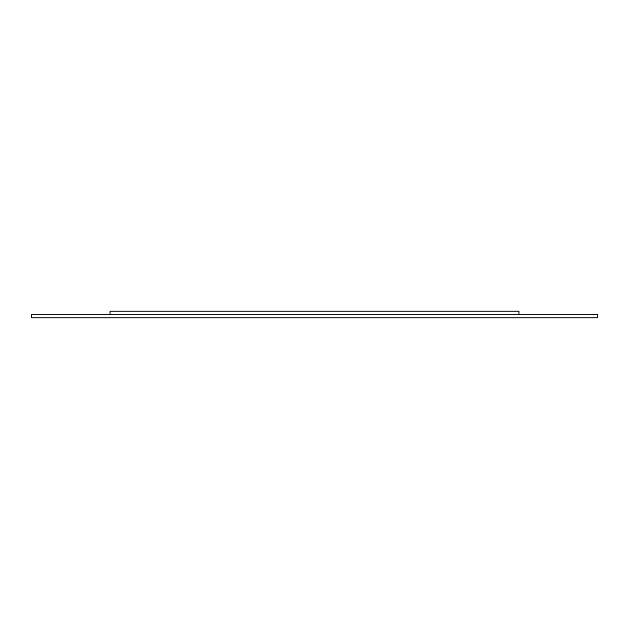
<?xml version="1.0" encoding="UTF-8"?>
<svg xmlns="http://www.w3.org/2000/svg" width="629" height="629" viewBox="0 0 629 629"><rect width="100%" height="100%" fill="white"/><g stroke="black" fill="none" stroke-linecap="round" stroke-linejoin="round"><path stroke-width="0.94" d="M518.925 314.5L518.925 311.355L110.075 311.355L110.075 314.5M597.55 314.5L31.45 314.5L31.45 317.645L597.55 317.645L597.55 314.5"/></g></svg>
